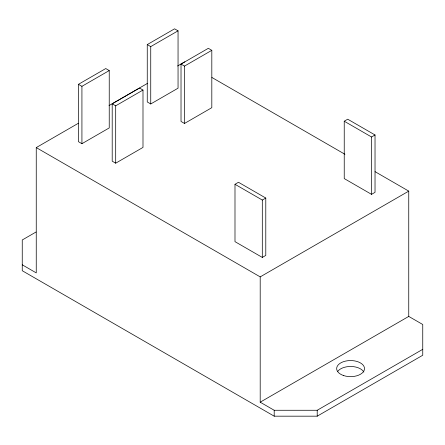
<?xml version="1.0" encoding="UTF-8"?>
<svg xmlns="http://www.w3.org/2000/svg" width="445" height="445" viewBox="0 0 445 445"><rect width="100%" height="100%" fill="white"/><g stroke="black" fill="none" stroke-linecap="round" stroke-linejoin="round"><path stroke-width="0.67" d="M78.442 84.322L105.754 68.552L109.236 70.566L109.236 127.926L81.925 143.691L78.442 141.682L78.442 84.322L81.925 86.33L109.236 70.566M147.256 44.589L174.568 28.825L178.05 30.833L178.05 88.193L150.738 103.963L147.256 101.95L147.256 44.589L150.738 46.603L178.05 30.833M22.25 264.808L36.251 272.891L36.251 147.59L78.348 123.282M109.025 105.576L147.512 83.354M177.583 65.993L184.803 61.822M112.201 103.813L139.513 88.043L142.995 90.057L142.995 147.417L115.689 163.187L112.201 161.173L112.201 103.813L115.689 105.827L142.995 90.057M181.02 64.086L208.327 48.316L211.814 50.324L211.814 107.684L184.503 123.454L181.02 121.446L181.02 64.086L184.503 66.094L211.814 50.324M36.045 232.012L22.25 239.977L22.25 270.716L274.198 416.175L317.207 416.175L422.75 355.243L422.75 324.5L408.749 316.417L260.197 402.185L260.197 276.885L36.251 147.59M234.993 184.291L238.476 182.278L265.787 198.047L265.787 255.408L262.305 257.416L234.993 241.652L234.993 184.291L262.305 200.055L265.787 198.047M344.235 121.218L347.723 119.21L375.029 134.974L375.029 192.335L371.547 194.348L344.235 178.579L344.235 121.218L371.547 136.988L375.029 134.974M260.197 276.885L408.749 191.122L408.749 316.417M260.197 402.185L274.198 410.268L317.207 410.268L422.75 349.331M211.892 77.463L344.936 154.276M375.04 171.653L408.749 191.122M371.547 136.988L371.547 194.348M317.207 410.268L317.207 416.175M274.198 410.268L274.198 416.175M262.305 200.055L262.305 257.416M184.503 66.094L184.503 123.454M150.738 46.603L150.738 103.963M115.689 105.827L115.689 163.187M81.925 86.33L81.925 143.691M337.8 371.319A13.928 8.043 0 0 1 351.277 366.48A13.928 8.043 0 0 1 363.854 372.07M343.618 375.563A13.928 8.043 0 0 0 364.511 368.599A13.928 8.043 0 0 0 343.618 361.635A13.928 8.043 0 0 0 343.618 375.563"/></g></svg>
